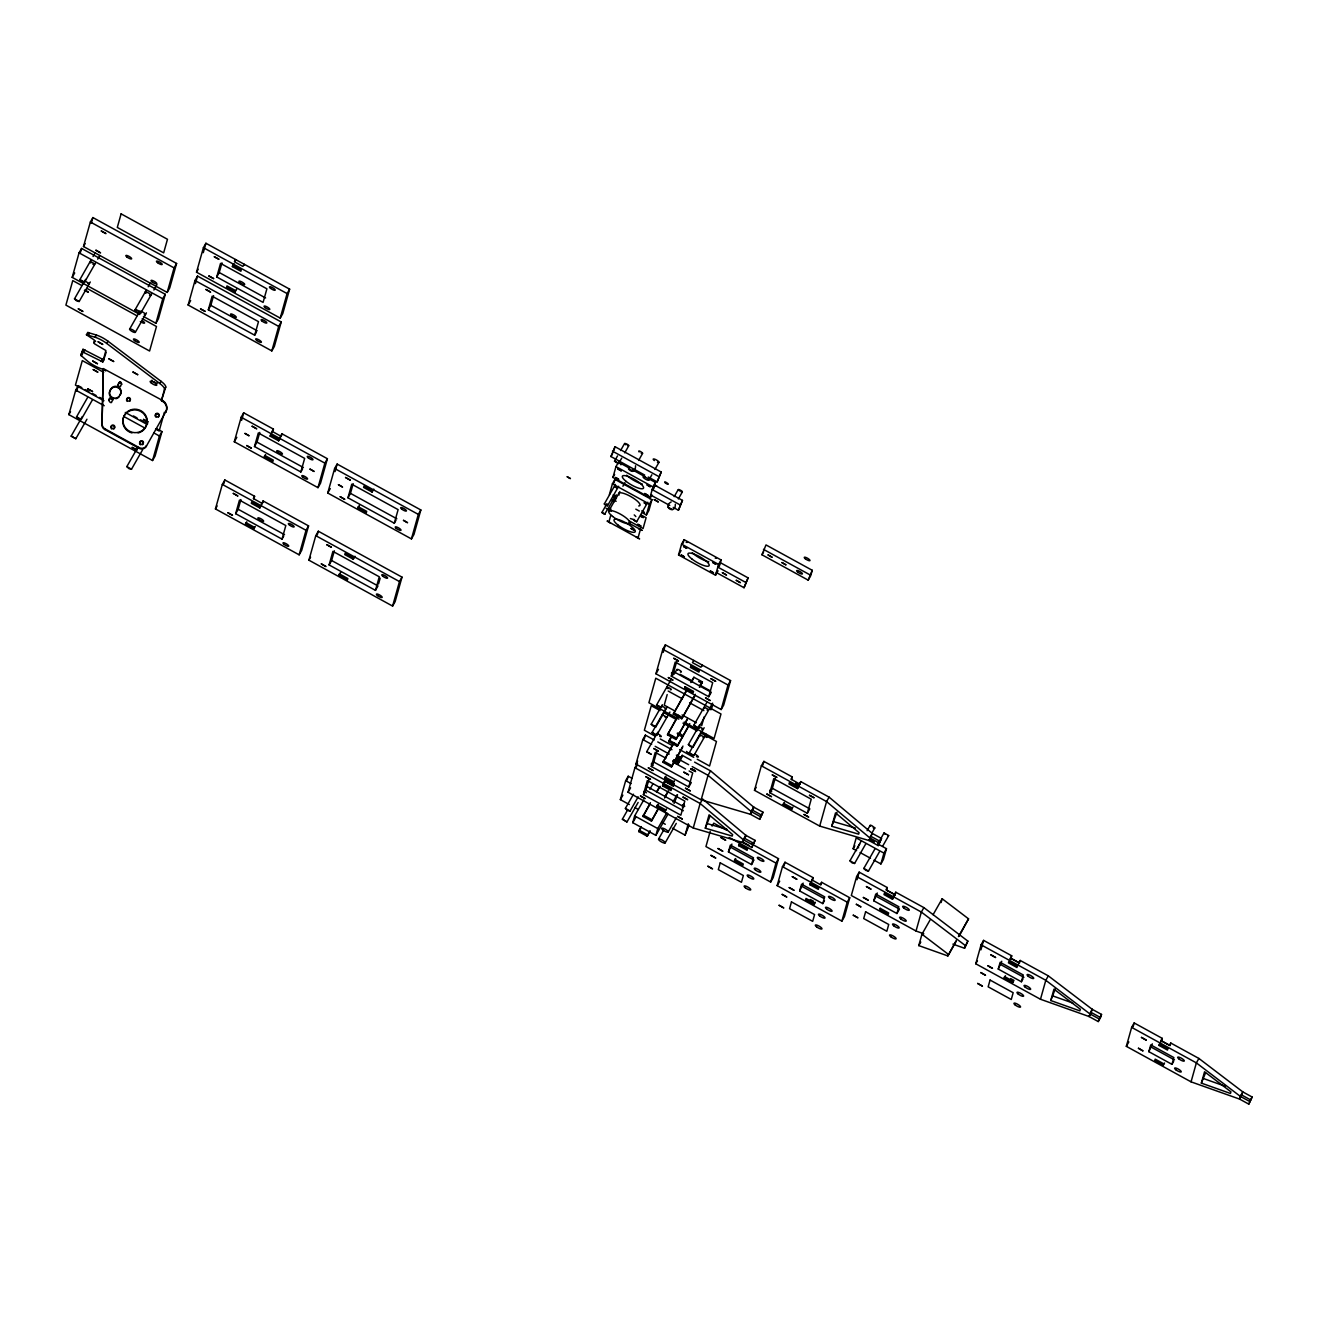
<?xml version="1.0" encoding="UTF-8"?>
<svg xmlns="http://www.w3.org/2000/svg" width="1318" height="1318" viewBox="0 0 1318 1318"><rect width="100%" height="100%" fill="white"/><g stroke="black" fill="none" stroke-linecap="round" stroke-linejoin="round"><path stroke-width="1.5" d="M108.933 400.178C109.542 393.654 115.786 403.242 111.305 398.613C106.115 399.502 110.91 403.473 111.387 402.567M121.668 384.263C118.768 376.8 115.012 394.164 121.668 384.23C120.053 376.882 115.374 388.942 120.613 386.421M165.887 411.628L146.232 446.44A5.288 5.091 15.7 0 1 139.082 448.334L104.732 429.503A5.288 5.091 15.7 0 1 101.997 424.874L103.348 368.595L162.542 400.474A8.452 8.155 15.7 0 1 165.887 411.628L165.706 412.303A8.452 8.155 15.7 0 0 162.345 401.166L162.542 400.474M101.997 424.874L103.348 368.595M85.621 279.367L74.483 298.873L76.526 300.817L79.129 301.542L90.283 281.986M95.687 262.71L84.533 282.25L81.93 281.525L79.904 279.581L91.024 260.074M79.162 301.443L74.516 298.824M84.583 282.118L79.904 279.581M87.696 397.328L76.559 416.834L78.602 418.778L81.205 419.503L92.359 399.964M75.834 438.647L71.156 436.11L75.785 438.779L86.939 419.239M142.608 449.767L131.454 469.307L128.851 468.582L126.825 466.638L137.945 447.131M666.99 707.354L655.837 726.893L653.234 726.169L651.207 724.225L662.328 704.718M669.906 712.033L656.759 735.082L655.425 735.016L652.097 732.462L664.223 711.176M656.595 704.982L661.274 707.568L656.611 704.932L670.763 680.104M655.886 726.745L651.207 724.225M656.776 734.983L652.097 732.462M677.304 670.302C675.623 667.32 684.174 672.559 680.467 672.131M704.158 727.734L693.004 747.273L690.401 746.548L688.375 744.604L699.496 725.098M706.069 734.192L693.894 755.511L691.291 754.786L689.265 752.842L701.407 731.572M706.926 702.263L693.779 725.328L696.975 727.816L698.441 727.948L712.61 703.137M693.054 747.141L688.375 744.604M693.943 755.379L689.265 752.842M698.458 727.898L693.812 725.279M861.049 841.329L849.929 860.835L851.955 862.779L854.558 863.504L865.712 843.965M854.608 863.422L849.995 860.753M874.921 848.94L863.801 868.447L865.827 870.391L868.43 871.116L879.584 851.576M870.523 826.106L870.275 825.266L871.626 825.513L874.822 827.836L871.775 833.322M868.48 871.033L863.801 868.447M884.971 834.212L884.081 832.91L888.678 835.612L882.615 846.255M618.653 463.475L614.518 461.152L618.636 463.524L621.701 458.153M627.879 445.797C631.536 445.748 621.437 441.25 625.951 444.874M632.525 471.086C622.014 462.667 635.375 479.39 635.556 465.765M641.174 453.194C645.836 454.413 636.709 448.713 639.115 451.975M671.159 501.96C661.751 507.117 675.772 514.976 675.327 504.234M672.279 509.555L668.144 507.232M679.577 490.955C674.915 486.985 685.986 492.619 680.928 491.68M686.167 542.341L687.568 542.357M715.246 558.173L716.382 558.189M106.165 352.285L103.677 359.814L83.05 349.254L80.744 355.267L87.581 361.148A12.686 3.279 29.7 0 0 100.069 368.299L102.013 369.007A8.452 2.191 29.7 0 1 105.868 370.77L103.166 369.287M82.359 353.504L82.985 349.319M81.749 351.494L102.804 361.939L105.868 350.522L94.435 343.751L94.204 339.945L86.428 334.772L95.16 337.26A12.159 3.147 29.7 0 1 106.709 343.421L159.758 383.472A12.686 3.279 29.7 0 1 164.486 389.304L161.422 400.656L162.345 401.166M89.377 334.113L87.746 332.466L96.428 335.052A12.159 3.147 29.7 0 1 107.977 341.197L161.01 381.264A12.686 3.279 29.7 0 1 165.738 387.097L161.422 400.656M93.743 342.911L95.011 340.654L95.604 341.444M618.653 486.276L607.516 505.782L605.67 505.272L604.319 503.937L615.44 484.431M606.972 503.608L601.898 512.504L604.567 514.349L616.247 494.81M607.532 505.75L604.319 503.937M622.409 819.203L627.006 821.954L622.36 819.236L627.384 810.405L630.053 811.064L638.159 796.879M139.856 314.491L72.193 277.373L79.064 252.858L81.584 248.427L165.294 294.326L158.407 318.841L155.886 323.289L143.415 316.452M80.53 252.199L81.584 248.427M83.495 246.515L90.365 222.001L92.903 217.569L176.596 263.468L169.725 287.983L167.188 292.415L83.495 246.515L85.176 243.55M91.304 223.22L92.903 217.569M156.611 428.647L161.949 431.579L155.079 456.094L152.542 460.526L68.849 414.626L75.736 390.112L78.256 385.68L81.815 387.64M76.675 391.331L78.256 385.68M113.809 398.711A5.437 5.239 15.7 0 1 109.971 390.935L110.926 388.925A5.437 5.239 15.7 0 1 118.29 386.981A5.437 5.239 15.7 0 1 120.449 394.148L120.251 394.84A5.437 5.239 15.7 0 0 118.093 387.657L118.29 386.981M109.971 390.935L110.926 388.925M104.732 429.503L104.929 428.828A5.288 5.091 15.7 0 1 102.178 424.198M155.886 323.289L162.757 298.774L165.294 294.326M167.188 292.415L174.075 267.9L176.596 263.468M139.082 448.334L139.263 447.659A5.288 5.091 15.7 0 0 146.43 445.764L146.232 446.44M196.514 272.2L203.4 247.685L205.921 243.253L289.631 289.153L282.744 313.668L280.223 318.099L196.514 272.2L198.211 269.251M188.128 305.018L194.998 280.503L197.519 276.072L281.228 321.971L274.342 346.486L271.821 350.918L188.128 305.018L190.649 300.586M203.285 252.677L205.921 243.253M195.41 283.617L197.519 276.072M164.421 412.155L159.132 431.019L155.573 429.058M152.542 460.526L159.429 436.011L161.949 431.579M216.729 276.961L220.534 263.386L266.895 288.807L263.089 302.399L216.729 276.961L219.249 272.529L221.968 262.842M208.326 309.796L212.132 296.204L258.493 321.641L254.687 335.217L208.326 309.796L210.847 305.348L213.565 295.66M232.396 266.598L232.792 265.198L241.26 269.844L240.881 271.261L232.396 266.598L234.077 263.649M235.329 260.766L235.658 259.564L234.39 261.771L242.874 266.417L244.143 264.21L243.797 265.412M235.065 291.937L235.461 290.537L226.993 285.891L226.597 287.291L235.065 291.937L236.762 288.988M262.727 502.142L261.458 504.366L263.073 500.939L308.56 525.882L301.674 550.397L299.153 554.829L215.444 508.929L222.33 484.414L224.851 479.983L254.588 496.293L253.863 498.896M281.574 434.989L280.306 437.197L281.904 433.77L327.391 458.713L320.521 483.228L317.984 487.66L234.291 441.761L241.178 417.246L243.698 412.814L273.436 429.124L270.174 436.176L278.642 440.822L280.339 437.873M223.796 483.755L224.851 479.983M241.589 420.36L243.698 412.814M280.223 318.099L287.093 293.584L289.631 289.153M271.821 350.918L278.691 326.403L281.228 321.971M235.658 513.691L239.464 500.115L285.825 525.536L282.019 539.128L235.658 513.691L238.179 509.259L240.897 499.571M254.489 446.538L258.312 432.963L304.656 458.384L300.85 471.959L254.489 446.538L257.026 442.107L259.745 432.403M245.527 524.02L245.922 522.62L254.39 527.266L253.995 528.666L245.527 524.02L246.796 521.813M264.374 456.868L264.753 455.451L273.238 460.097L272.842 461.514L264.374 456.868L265.626 454.644M270.174 436.176L270.569 434.775L279.037 439.421L278.642 440.822M259.811 507.974L260.19 506.573L251.722 501.927L251.326 503.328L259.811 507.974L261.491 505.025M263.073 500.939L262.331 503.542L253.32 498.501L254.588 496.293M281.904 433.77L281.179 436.39L272.167 431.348L273.436 429.124M299.153 554.829L306.023 530.314L308.56 525.882M317.984 487.66L324.871 463.145L327.391 458.713M308.906 560.183L315.776 535.668L318.313 531.22L402.006 577.136L395.12 601.651L392.599 606.082L308.906 560.183L310.587 557.217M327.737 493.014L334.624 468.5L337.144 464.068L420.837 509.967L413.967 534.482L411.43 538.914L327.737 493.014L330.274 488.583M317.243 534.993L318.313 531.22M335.036 471.613L337.144 464.068M329.105 564.944L332.91 551.369L379.271 576.79L375.465 590.365L329.105 564.944L331.625 560.512L334.36 550.809M347.952 497.792L351.758 484.2L398.118 509.638L394.296 523.213L347.952 497.792L350.473 493.36L353.191 483.657M338.973 575.274L339.369 573.874L347.837 578.52L347.441 579.92L338.973 575.274L340.654 572.325M357.821 508.105L358.216 506.705L366.684 511.351L366.289 512.768L357.821 508.105L359.501 505.156M353.257 559.227L353.652 557.827L345.168 553.181L344.772 554.581L353.257 559.227L354.937 556.278M372.088 492.075L372.483 490.658L364.015 486.012L363.62 487.429L372.088 492.075L373.785 489.11M378.53 583.989L380.161 578.174M392.599 606.082L399.469 581.567L402.006 577.136M411.43 538.914L418.317 514.399L420.837 509.967M644.716 475.073L610.926 456.539L614.979 446.687L661.208 472.042L657.155 481.894L648.275 477.017M613.957 450.311L614.979 446.687M651.603 494.777L649.922 497.726L612.936 477.445L615.967 466.605L618.504 462.173L629.065 467.972M609.377 494.662L612.425 483.821L614.946 479.39L651.932 499.67L648.901 510.511L646.364 514.943L642.854 513.015M613.941 482.998L614.946 479.39M610.794 515.19L608.883 522.01L638.011 537.991L640.4 529.457L628.422 522.884M649.922 497.726L652.954 486.886L655.491 482.454L648.44 478.599M646.364 514.943L649.412 504.102L651.932 499.67M653.712 488.78L655.491 482.454M657.155 481.894L661.208 472.042M673.218 507.381L678.424 510.231L682.46 500.379L654.733 485.172L652.196 489.604L679.94 504.81M682.46 500.379L678.424 510.231M718.063 570.793L715.542 575.225L678.556 554.944L681.587 544.12L684.124 539.672L721.111 559.969L719.331 566.279M683.103 543.296L684.124 539.672M629.345 804.557L620.35 799.631L625.671 780.668L628.208 776.236L631.8 778.213M655.952 673.795L662.822 649.28L665.359 644.832L730.567 680.599L723.681 705.114L721.16 709.545L655.952 673.795L658.473 669.363M627.137 780.025L628.208 776.236M663.234 652.377L665.359 644.832M693.252 828.001L700.138 803.486L702.659 799.054L745.84 835.315L755.082 840.39L751.787 847.523L742.545 842.449L693.252 828.001L628.06 792.25L634.93 767.735L637.451 763.303L636.396 767.06M694.602 762.134L710.567 770.882L753.731 807.143L762.99 812.217L759.695 819.351L750.453 814.293L701.16 799.828L635.951 764.078L642.838 739.563L645.359 735.131L654.222 739.991M644.304 738.904L645.359 735.131M671.29 676.183L675.228 662.097L712.692 682.642L708.755 696.728L671.29 676.183L673.811 671.752L676.777 661.175M667.188 694.553L664.223 705.13L674.931 710.995M668.012 814.079L655.87 835.365L632.755 822.679L634.65 815.908L643.761 799.944M643.382 794.639L647.336 780.553L684.8 801.097L680.846 815.183L643.382 794.639L645.919 790.207L648.884 779.646M656.776 751.474L653.81 762.035L691.275 782.579L688.754 787.011L651.29 766.466L655.244 752.38L665.936 758.245M650.219 830.9L647.187 836.222L638.719 831.576L641.125 826.617M658.506 808.692L651.421 821.098L642.953 816.452L650.433 802.629M687.09 719.957L675.953 739.464L667.485 734.818L677.996 715.674M694.915 695.723L681.768 718.771L673.284 714.125L686.826 689.66M682.559 747.471L671.439 766.977L662.97 762.331L673.482 743.187M689.38 725.015L677.238 746.285L668.77 741.639L671.191 736.696M715.542 575.225L718.574 564.401L721.111 559.969M647.187 836.222L649.609 831.263M651.421 821.098L657.896 809.054M656.759 806.583L657.155 805.183L665.623 809.829L665.228 811.229L656.759 806.583L658.028 804.375L657.682 805.578M662.559 785.907L662.954 784.49L671.422 789.136L671.027 790.553L662.559 785.907L665.491 780.058L664.223 782.282L664.552 781.063L673.037 785.709L674.289 783.502L673.564 786.121L665.096 781.459M664.651 778.427L665.046 777.01L673.531 781.656L673.136 783.073L664.651 778.427L665.919 776.203M675.953 739.464L687.485 718.541M681.768 718.771L695.311 694.306M699.973 686.859L702.395 681.9L693.911 677.254L691.489 682.197M671.439 766.977L682.955 746.07M677.238 746.285L689.775 723.598M701.851 666.249L702.197 665.046L700.929 667.254L692.461 662.608L693.729 660.4M655.87 835.365L657.781 828.594L666.875 812.629M671.653 785.643L672.048 784.226L665.277 780.52M673.86 759.596L678.935 762.381L681.867 756.548M691.06 760.189L682.197 755.329L680.599 758.756L677.205 756.894M682.197 755.329L681.472 757.949L676.381 755.165M677.534 794.82L674.075 803.436M701.687 725.674L704.158 716.86M716.3 572.523L744.044 587.729L748.08 577.877L720.353 562.671L717.816 567.102L745.56 582.325M688.754 787.011L692.708 772.925L689.133 770.964M711.802 707.947L712.791 704.422M748.08 577.877L744.044 587.729M761.952 554.779L766.005 544.927L812.234 570.282L810.718 575.702L808.181 580.134L761.952 554.779L763.633 551.814M672.493 828.231L685.08 835.134L688.276 823.75M721.16 709.545L728.03 685.03L730.567 680.599M689.215 825.002L685.08 835.134M701.16 799.828L708.03 775.313L710.567 770.882M705.311 828.198L709.068 814.804L732.627 834.607L732.215 836.073L705.311 828.198L709.99 816.122M710.188 831.394L705.937 846.568L770.668 882.055L773.188 877.623L778.51 858.677L751.54 843.882M728.442 851.873L730.353 845.102L753.468 857.787L751.557 864.559L728.442 851.873L731.918 844.064M808.181 580.134L812.234 570.282M738.64 845.662L739.036 844.245L747.504 848.891L747.108 850.308L738.64 845.662L740.321 842.696M795.742 783.156L799.136 785.017L800.734 781.59L829.104 797.143L872.269 833.404L881.511 838.462L878.233 845.612L868.99 840.538L819.697 826.089L754.489 790.322L761.359 765.807L763.896 761.376L792.266 776.945L791.525 779.548M735.329 859.781L735.658 858.562M762.842 765.148L763.896 761.376M745.082 838.017L745.84 835.315L742.545 842.449L743.632 840.291M753.352 808.494L753.731 807.143L750.453 814.293L751.54 812.119M751.787 847.523L755.082 840.39M759.695 819.351L762.99 812.217M769.827 792.728L773.765 778.641L811.229 799.186L807.291 813.272L769.827 792.728L772.348 788.296L775.313 777.719M783.189 804.672L783.584 803.272L792.052 807.918L791.673 809.318L783.189 804.672L784.457 802.464M770.668 882.055L775.972 863.109L778.51 858.677M797.868 787.225L789.383 782.579L788.988 783.979L797.472 788.625L800.388 782.793M800.734 781.59L799.993 784.194L790.998 779.152L792.266 776.945M820.356 884.526L821.608 882.302L849.731 897.739L844.426 916.685L841.889 921.134L777.159 885.63L782.48 866.667L785.017 862.236L813.14 877.656L809.878 884.724L818.346 889.37L818.742 887.953L810.273 883.307L809.878 884.724M783.946 866.025L785.017 862.236M799.68 890.952L801.575 884.18L824.689 896.85L822.794 903.621L799.68 890.952L803.156 883.126M819.697 826.089L826.567 801.575L829.104 797.143M813.14 877.656L811.526 881.099L812.794 878.875M831.757 826.271L835.513 812.893L859.072 832.696L858.661 834.162L831.757 826.271L836.963 812.283M814.112 904.477L814.508 903.077L806.023 898.431L805.627 899.832L814.112 904.477L815.364 902.27M821.608 882.302L820.883 884.938L811.872 879.88M856.618 850.637L853.158 848.743L856.189 837.902L883.933 853.125L880.902 863.949L873.966 860.16M841.889 921.134L847.21 902.171L849.731 897.739M892.484 899.255L892.879 897.855L884.411 893.209L884.016 894.609L892.484 899.255L895.021 894.823L886.553 890.177L887.278 887.558L859.155 872.137L856.634 876.569L851.313 895.515L916.026 931.019L923.803 933.77M857.03 879.716L859.155 872.137M878.233 845.612L881.511 838.462M877.788 843.932L886.47 848.693L883.422 859.517L880.902 863.949M873.818 900.837L875.729 894.065L898.843 906.751L896.932 913.522L873.818 900.837L877.294 893.011M894.148 895.63L895.762 892.204L923.885 907.624L967.84 941.101L964.545 948.252L952.898 944.116M895.021 894.823L895.762 892.204M916.026 931.019L921.348 912.056L923.885 907.624M955.962 941.744L947.873 955.929L918.761 945.599L921.957 934.215L930.047 920.03M941.118 902.55L942.172 898.761L968.549 918.844L958.993 936.423M947.873 955.929L956.407 940.129M964.545 948.252L967.84 941.101M975.748 963.771L981.07 944.808L983.59 940.377L1011.713 955.797L1010.988 958.417L1019.457 963.063L1020.198 960.443L1048.321 975.864L1092.276 1009.357L1101.518 1014.415L1100.761 1017.134L1098.24 1021.565L1088.981 1016.491L1040.479 999.258L975.748 963.771L977.429 960.806M980.938 949.85L983.59 940.377M998.253 969.076L1000.164 962.305L1023.279 974.99L1021.384 981.762L998.253 969.076L1001.746 961.267M1004.217 977.972L1004.613 976.572L1013.081 981.218L1012.685 982.618L1004.217 977.972L1005.486 975.748M1011.713 955.797L1010.115 959.24L1011.384 957.016M1017.331 966.094L1016.936 967.511L1008.451 962.848L1008.847 961.448L1017.331 966.094L1018.583 963.886M1040.479 999.258L1045.8 980.295L1048.321 975.864M1050.775 1000.543L1053.972 989.159L1080.348 1009.259L1079.887 1010.873L1050.775 1000.543L1055.438 988.533M1090.678 1013.542L1088.981 1016.491L1092.276 1009.357L1091.897 1010.708M1098.24 1021.565L1101.518 1014.415M1162.295 1038.386L1161.043 1040.594L1169.511 1045.24L1170.779 1043.032L1198.902 1058.453L1242.858 1091.93L1252.1 1097.004L1248.805 1104.138L1239.563 1099.08L1191.06 1081.847L1126.33 1046.344L1131.651 1027.381L1134.172 1022.949L1162.295 1038.386L1159.033 1045.438L1167.501 1050.084L1167.896 1048.683L1159.428 1044.037L1159.033 1045.438M1133.101 1026.738L1134.172 1022.949M1148.835 1051.665L1150.746 1044.894L1173.86 1057.563L1171.949 1064.334L1148.835 1051.665L1152.311 1043.84M1161.043 1040.594L1160.697 1041.813L1161.965 1039.605M1163.267 1065.191L1163.662 1063.791L1155.194 1059.145L1154.799 1060.545L1163.267 1065.191L1164.535 1062.983M1170.779 1043.032L1170.038 1045.652L1161.57 1041.006M1191.06 1081.847L1196.365 1062.885L1198.902 1058.453M1201.357 1083.116L1204.553 1071.748L1230.93 1091.831L1230.468 1093.462L1201.357 1083.116L1205.492 1073M1248.805 1104.138L1252.1 1097.004M81.222 419.453L76.592 416.785M131.487 469.274L126.89 466.572M646.677 751.738L651.339 754.374L646.71 751.705L657.797 732.231M636.643 521.747L633.431 519.918L636.627 521.78L647.781 502.24M633.48 794.21L625.358 808.445L627.368 810.323M630.053 811.064L625.424 808.346M627.038 821.855L638.126 802.448M102.804 361.939L104.089 359.682M620.498 464.595L621.338 464.595M751.276 811.476L753.731 807.143M634.93 767.735L700.138 803.486L743.303 839.747L745.84 835.315M869.814 837.737L872.269 833.404L868.99 840.538L870.078 838.363M981.07 944.808L1045.8 980.295L1089.739 1013.789L1092.276 1009.357M1088.981 1016.491L1090.167 1014.135M1240.386 1096.263L1242.858 1091.93L1239.563 1099.08L1240.65 1096.905M112.574 400.194L111.519 402.385M72.193 277.373L74.714 272.941M93.051 256.532L95.077 252.99M97.713 259.168L99.74 255.61M86.428 334.772L87.696 332.548M87.334 334.739L88.586 332.531M80.727 355.102L81.98 352.878M81.304 355.909L82.556 353.685M83.709 352.038L84.978 349.83M95.16 337.26L96.428 335.052M106.709 343.421L107.977 341.197M68.849 414.626L70.529 411.677M100.959 361.494L102.079 359.204M135.062 309.796L146.183 290.289M148.209 286.747L150.219 283.205M129.642 329.088L139.757 311.345M140.746 313.058A3.279 0.84 29.7 0 0 136.858 309.977A3.279 0.84 29.7 0 0 136.1 311.246A3.279 0.84 29.7 0 0 140.746 313.058L151.867 293.552M153.893 290.009L156.924 284.688M71.156 436.11L82.276 416.603M135.326 332.334A3.279 0.84 29.7 0 0 131.454 329.269A3.279 0.84 29.7 0 0 130.68 330.521A3.279 0.84 29.7 0 0 135.326 332.334L146.446 312.827M120.449 394.148L119.691 395.482A5.437 5.239 15.7 0 1 112.327 397.443A5.437 5.239 15.7 0 1 110.168 390.26M159.758 383.472L161.01 381.264M164.486 389.304L165.738 387.097M254.687 335.217L256.367 332.251M234.291 441.761L236.828 437.329M215.444 508.929L217.141 505.964M253.995 528.666L255.264 526.459M300.85 471.959L302.547 469.01M282.019 539.128L283.7 536.162M394.296 523.213L395.993 520.248M375.465 590.365L377.986 585.933L331.625 560.512M610.926 456.539L612.606 453.59M614.501 461.201L617.532 455.88M620.564 450.558L624.617 443.474M624.732 452.848L628.768 445.748M612.936 477.445L614.616 474.48M608.735 511.071L619.872 491.565M622.903 486.243L624.913 482.701M638.604 460.443L642.657 453.293M648.835 480.098A3.279 0.84 29.7 0 0 644.947 477.017A3.279 0.84 29.7 0 0 644.189 478.286A3.279 0.84 29.7 0 0 648.835 480.098L651.866 474.777M654.898 469.455L658.951 462.371M649.79 498.698L651.817 495.156M674.19 496.639L678.243 489.555M678.358 498.929L682.394 491.828M678.556 554.944L681.076 550.512M674.816 673.02L676.842 669.478M635.951 764.078L637.632 761.129M620.35 799.631L622.887 795.199M628.06 792.25L630.581 787.818M690.879 682.576L693.911 677.254M673.284 714.125L686.447 691.077M667.485 734.818L678.605 715.312M651.29 766.466L653.81 762.035M699.347 687.222L702.395 681.9M668.77 741.639L671.801 736.317M662.97 762.331L674.091 742.825M649.823 789.317L652.855 783.996M632.755 822.679L635.787 817.358M708.755 696.728L711.275 692.296L673.811 671.752M656.496 792.003L659.527 786.681M642.953 816.452L650.038 804.046M657.105 791.624L660.153 786.319M638.719 831.576L640.729 828.017M678.935 762.381L680.615 759.432M664.964 796.649L667.995 791.327M664.569 798.049L668.621 790.965M673.136 783.073L674.404 780.849M665.228 811.229L666.496 809.021M672.938 801.987L676.991 794.902M658.539 839.121L663.597 830.241M668.193 832.004A3.806 0.988 29.7 0 0 663.679 828.445A3.806 0.988 29.7 0 0 662.806 829.895A3.806 0.988 29.7 0 0 668.193 832.004L676.282 817.819M682.362 807.176L684.371 803.634M665.145 842.894A3.806 0.988 29.7 0 0 660.631 839.335A3.806 0.988 29.7 0 0 659.741 840.785A3.806 0.988 29.7 0 0 665.145 842.894L676.266 823.388M712.099 826.122L713.779 823.173L726.366 830.076M754.489 790.322L756.17 787.373M751.557 864.559L753.253 861.61M797.472 788.625L799.153 785.676M791.673 809.318L792.925 807.11M807.291 813.272L809.812 808.84L772.348 788.296M777.159 885.63L779.696 881.198M853.158 848.743L854.838 845.794M822.794 903.621L824.475 900.672M867.112 830.686L870.16 825.381M859.748 844.064L857.738 847.606L858.661 847.803M877.953 843.619L884.016 832.976M883.933 853.125L886.47 848.693M887.278 887.558L886.025 889.765L894.494 894.411M892.879 897.855L895.416 893.423M896.932 913.522L899.469 909.074L876.355 896.405M933.078 914.708L942.172 898.761M918.761 945.599L920.788 942.057M958.433 936.571L968.549 918.844M1020.198 960.443L1018.929 962.667L1010.461 958.021M1012.685 982.618L1013.954 980.394L1010.56 978.549M1021.384 981.762L1023.065 978.796M1126.33 1046.344L1128.851 1041.912M1171.949 1064.334L1173.646 1061.385M874.79 828.05L873.175 827.803M888.661 835.645L887.657 835.628M601.914 512.471L605.127 514.152M662.279 714.653L666.875 717.305L665.063 717.091M85.027 280.998L89.278 283.667L87.795 283.634M671.472 672.987L674.19 674.206M646.43 786.566L647.253 786.401L646.463 785.38M643.744 791.475L646.512 792.81M664.947 709.133C668.374 709.348 660.367 704.52 661.603 707.123M703.005 737.767C706.745 737.833 697.156 732.824 700.072 736.136M834.278 821.839L855.415 828.05M707.848 823.766L727.058 829.401M770.371 789.614L771.607 790.092M651.833 763.353L653.069 763.847M670.219 689.808C674.75 690.121 663.514 684.701 667.962 688.655M654.403 484.464L656.891 486.227L655.705 486.128M641.899 510.725L644.387 512.521L642.509 512.043M709.776 709.166L711.061 709.743M701.819 729.431C706.53 729.941 695.311 724.241 699.578 728.211M1053.313 996.111L1072.72 1002.998M1203.894 1078.684L1225.229 1086.263M85.06 289.663L88.388 292.217L84.418 290.603M707.074 710.089C711.901 711.193 702.099 705.081 704.471 708.524M641.191 515.865L643.448 517.628L641.158 516.837M612.178 499.934L614.336 501.614L612.244 501.005M610.778 510.017L608.718 508.353L610.909 509.061M92.886 264.21C98.636 265.939 87.746 259.069 90.827 262.99M705.723 736.861L706.876 737.454M659.659 736.367C664.98 738.113 655.606 731.523 657.171 734.736M613.199 494.909L615.259 496.54L613.496 496.128M696.497 756.598C702 758.937 693.911 752.15 694.174 754.95M616.132 487.726C620.481 489.373 612.969 484.184 614.946 486.968M645.26 503.69L646.776 503.987L643.925 502.817M666.282 483.69C672.575 486.243 661.998 479.109 665.343 483.096M771.705 791.723L769.877 790.454M653.168 765.478L651.207 764.061M612.442 451.135L658.671 476.49M632.591 469.9L644.914 476.671M615.967 466.605L652.954 486.886M763.468 549.359L809.713 574.714M203.4 247.685L287.093 293.584M650.68 495.024L669.758 505.469M612.425 483.821L649.412 504.102M219.249 272.529L265.61 297.967M612.903 496.589L616.429 498.517M635.803 509.143L639.329 511.071M612.639 499.357L616.165 501.285M640.812 514.811L646.1 517.71L643.069 528.551L628.966 520.824M681.587 544.12L718.574 564.401M90.365 222.001L174.075 267.9M194.998 280.503L278.691 326.403M606.082 508.254L611.354 511.153M210.847 305.348L257.208 330.785M79.064 252.858L162.757 298.774M81.683 285.479L72.77 280.602L65.9 305.117L149.593 351.016L156.48 326.502L142.229 318.676M87.021 288.411L136.891 315.76M241.178 417.246L324.871 463.145M334.624 468.5L418.317 514.399M662.822 649.28L728.03 685.03M698.606 681.439L702 683.301M257.026 442.107L303.387 467.528M350.473 493.36L396.833 518.781M680.072 674.289L692.56 681.142M699.71 685.047L710.402 690.912M103.694 372.319L82.309 360.605L75.439 385.12L103.924 400.738M668.177 691.044L682.46 698.87M689.594 702.774L703.861 710.6M682.065 714.916L696.349 722.742M85.373 389.584L88.949 391.545M92.507 393.489L96.066 395.449M99.624 397.393L103.183 399.354M133.464 415.961L137.023 417.905M140.581 419.865L147.715 423.77M673.679 712.709L682.164 717.354M125.292 412.452L146.677 424.182M678.852 719.167L648.901 702.741L655.771 678.21L720.979 713.977L714.092 738.492L684.141 722.066M761.359 765.807L826.567 801.575L869.748 837.836L878.991 842.91M75.736 390.112L104.221 405.73M123.81 416.488L145.178 428.202M154.091 433.078L159.429 436.011M660.071 710.567L651.257 705.74L644.37 730.254L654.947 736.054M663.597 712.511L675.92 719.266M682.971 723.137L697.074 730.864M700.599 732.808L716.465 741.49L709.578 766.022L697.238 759.25M870.819 836.287L880.062 841.362M222.33 484.414L306.023 530.314M315.776 535.668L399.469 581.567M870.852 840.126L874.328 842.037M667.88 733.401L676.348 738.047M104.929 428.828L139.263 447.659M669.165 740.238L677.633 744.884M660.236 738.953L672.575 745.724M679.627 749.58L693.713 757.323M238.179 509.259L284.54 534.68M860.094 852.548L870.49 858.249M657.764 741.935L671.949 749.711M677.551 755.692L680.928 757.553M642.838 739.563L651.636 744.39M655.161 746.334L669.264 754.061M676.315 757.916L688.655 764.687M692.181 766.615L708.03 775.313L751.211 811.575L760.453 816.649M675.936 759.119L679.33 760.98M673.086 762.166L685.574 769.02M663.366 760.931L671.834 765.577M752.281 810.043L761.524 815.117M856.634 876.569L921.348 912.056L965.303 945.533M1131.651 1027.381L1196.365 1062.885L1240.32 1096.362L1249.579 1101.436M1090.826 1012.24L1100.069 1017.315M1241.391 1094.83L1250.65 1099.904M1000.79 964.644L1023.905 977.33M1151.372 1047.233L1174.486 1059.903M1089.739 1013.789L1098.998 1018.847M744.373 838.199L753.632 843.273M646.182 786.105L683.943 806.814M743.303 839.747L752.562 844.822M742.331 841.741L749.118 845.464M645.919 790.207L683.383 810.751M625.671 780.668L631.075 783.633M729.233 837.474L775.972 863.109M782.48 866.667L847.21 902.171M730.979 847.441L754.094 860.127M802.201 886.52L823.552 898.217M810.29 899.486L813.684 901.331M634.749 807.522L638.34 809.499M661.702 822.317L665.31 824.277M643.349 815.051L651.817 819.697M634.65 815.908L657.781 828.594M639.098 830.159L647.583 834.805M672.938 675.063L671.488 674.042M921.957 934.215L948.317 954.314M686.497 751.408L689.33 754.011M690.962 769.168L695.624 771.557L690.929 769.037M682.576 804.705A3.806 0.988 29.7 0 1 684.767 806.286M654.354 460.592A3.279 0.84 29.7 0 1 654.09 458.994A3.279 0.84 29.7 0 1 658.423 461.382A3.279 0.84 29.7 0 1 657.451 462.288M708.804 561.732A12.159 3.147 29.7 0 1 692.296 552.67M642.377 484.068A12.159 3.147 29.7 0 1 626.676 475.172M619.13 495.008A12.159 3.147 29.7 0 1 630.647 496.474A12.159 3.147 29.7 0 1 638.703 505.98M634.568 519.572A12.159 3.147 29.7 0 1 630.416 518.518M634.222 514.91A12.159 3.147 29.7 0 1 635.836 516.607M110.728 389.617A5.437 5.239 15.7 0 1 118.093 387.657M119.295 396.487A5.437 5.239 15.7 0 1 115.77 398.728M110.91 427.74A1.845 1.779 15.7 0 1 112.211 425.763A1.845 1.779 15.7 0 1 114.419 426.785A1.845 1.779 15.7 0 1 113.71 429.025M111.799 429.009A1.845 1.779 15.7 0 1 111.371 428.663M156.018 417.163A1.845 1.779 15.7 0 1 155.656 414.56A1.845 1.779 15.7 0 1 158.374 414.478A1.845 1.779 15.7 0 1 158.275 417.114M127.253 401.364A1.845 1.779 15.7 0 1 127.022 398.794A1.845 1.779 15.7 0 1 129.675 398.728A1.845 1.779 15.7 0 1 129.708 401.298M131.965 432.947A12.159 11.714 15.7 0 1 124.88 414.808A12.159 11.714 15.7 0 1 144.766 414.972A12.159 11.714 15.7 0 1 138.093 432.996M140.697 444.841A1.845 1.779 15.7 0 1 139.906 442.14A1.845 1.779 15.7 0 1 142.789 442.057A1.845 1.779 15.7 0 1 142.262 444.809M157.517 383.126A3.806 0.988 29.7 0 1 156.447 382.912M154.832 382.22A3.806 0.988 29.7 0 1 153.629 381.545M152.229 380.49A3.806 0.988 29.7 0 1 151.932 380.21M141.751 320.472A3.279 0.84 29.7 0 1 144.502 323.124A3.279 0.84 29.7 0 1 140.318 321.543M145.952 293.304A3.279 0.84 29.7 0 1 146.15 291.986A3.279 0.84 29.7 0 1 150.334 294.326A3.279 0.84 29.7 0 1 149.544 295.314M140.318 311.196A3.279 0.84 29.7 0 1 144.65 313.371A3.279 0.84 29.7 0 1 144.305 314.64M140.4 312.465A3.279 0.84 29.7 0 1 139.79 311.707M78.306 308.906L82.985 311.493L78.339 308.824M95.901 250.321L100.58 252.891L96.016 250.173M87.845 388.925L92.524 391.495L87.845 388.925M101.305 231.029L105.984 233.616L101.321 230.996M93.249 369.633L97.927 372.22L93.265 369.584M132.212 447.412L136.891 449.982L132.212 447.412M143.514 419.437L148.193 422.024L143.514 419.404M200.517 308.824L205.196 311.41L200.55 309.005M205.938 289.532L210.616 292.118L205.97 289.449M208.919 276.006L213.598 278.592L208.919 276.006M214.34 256.713L219.019 259.3L214.356 256.895M227.849 512.735L232.528 515.305L227.866 512.686M233.27 493.443L237.948 496.029L233.319 493.344M246.697 445.566L251.376 448.153L246.697 445.566M252.1 426.291L256.779 428.861L252.15 426.192M640.449 796.039L645.128 798.626L640.532 795.924M645.869 776.763L650.548 779.35L645.886 776.714M648.357 767.883L653.036 770.47L648.357 767.883M653.761 748.591L658.44 751.178L653.827 748.492M668.358 677.584L673.037 680.17L668.374 677.551M673.762 658.308L678.441 660.895L673.762 658.308M677.633 816.435L682.312 819.022L677.633 816.435M683.844 772.183L688.507 774.753L683.844 772.183M683.037 797.143L687.716 799.729L683.053 797.11M685.525 788.263L690.204 790.849L685.525 788.263M705.525 697.98L710.204 700.566L705.641 697.832M710.929 678.688L715.608 681.274L710.929 678.688M766.895 794.128L771.574 796.715L766.977 794.013M772.299 774.852L776.977 777.439L772.332 775.033M804.062 814.524L808.741 817.094L804.079 814.475M809.466 795.232L814.145 797.818L809.499 795.413M244.983 433.49L249.118 435.813L245.049 433.391M310.01 469.142L314.145 471.482L310.043 469.093M338.429 484.744L342.565 487.067L338.462 484.694M403.456 520.396L407.591 522.735L403.522 520.313M615.572 477.561L618.785 479.373L615.638 477.478M617.961 469.027L621.19 470.839L617.961 469.027M644.7 493.525L647.912 495.337L644.7 493.525M647.089 485.008L650.318 486.803L647.154 484.925M654.255 499.67L658.39 502.01L654.321 499.588M681.192 555.059L684.404 556.871L681.34 554.96M683.581 546.525L686.81 548.337L683.597 546.492M710.32 571.04L713.532 572.836L710.369 570.958M712.709 562.506L715.938 564.318L712.807 562.407M722.396 572.737L726.548 575.076L722.429 572.687M736.268 580.348L740.403 582.688L736.301 580.299M717.997 848.528L722.692 851.164L717.997 848.528M721.061 837.638L725.74 840.274L721.078 837.573M768.064 554.993L772.2 557.333L768.13 554.911M781.92 562.605L786.072 564.928L781.953 562.555M789.235 887.591L793.914 890.227L789.235 887.591M792.283 876.701L796.978 879.353L792.316 876.651M863.372 897.476L868.068 900.128L863.372 897.476M866.437 886.602L871.116 889.238L866.453 886.536M987.808 965.732L992.503 968.368L987.841 965.666M990.872 954.842L995.551 957.478L990.872 954.842M1138.39 1048.304L1143.085 1050.957L1138.472 1048.205M1141.454 1037.414L1146.133 1040.067L1141.454 1037.414M92.754 361.066L97.45 363.702L92.754 361.066M98.158 341.84L102.853 344.476L98.175 341.79M108.949 358.858L113.645 361.494L108.949 358.858M133.003 372.038L137.698 374.674L133.003 372.038M567.234 476.803L570.447 478.615L567.234 476.77M607.269 521.121L610.498 522.933L607.301 521.071M631.025 528.485L634.255 530.281L631.075 528.419M637.846 524.35L641.059 526.162L637.879 524.3M636.396 537.101L639.625 538.897L636.429 537.036M638.785 528.567L642.014 530.38L638.785 528.567M707.881 866.255L712.577 868.891L707.898 866.206M710.946 855.366L715.641 858.002L710.946 855.366M779.119 905.318L783.815 907.954L779.136 905.268M782.167 894.428L786.862 897.064L782.217 894.345M853.257 915.219L857.952 917.839L853.273 915.17M856.321 904.329L861.016 906.965L856.37 904.247M977.692 983.459L982.388 986.095L977.692 983.459M980.757 972.569L985.452 975.205L980.757 972.569M321.312 563.939L325.991 566.559L321.361 563.873M326.732 544.647L331.395 547.267L326.732 544.647M340.159 496.771L344.822 499.39L340.258 496.672M345.563 477.495L350.242 480.114L345.563 477.495M121.108 213.862L117.302 227.437L163.663 252.858L167.468 239.283L121.108 213.862M685.047 686.727L684.652 688.128L693.136 692.774L693.515 691.373L685.047 686.727M690.846 666.035L690.451 667.452L698.935 672.098L699.331 670.681L690.846 666.035M720.238 862.845L718.326 869.616L741.457 882.286L743.352 875.514L720.238 862.845M734.801 859.369L734.406 860.769L742.874 865.415L743.27 864.015L734.801 859.369M791.459 901.907L789.564 908.679L812.679 921.348L814.59 914.577L791.459 901.907M865.613 911.792L863.702 918.564L886.833 931.249L888.727 924.478L865.613 911.792M880.177 908.316L879.781 909.733L888.25 914.379L888.645 912.962L880.177 908.316M990.049 980.048L988.154 986.82L1011.268 999.489L1013.163 992.718L990.049 980.048M691.39 768.789L695.245 770.832L691.39 768.789M1175.788 1069.738A3.806 0.988 29.7 0 0 1181.208 1071.896A3.806 0.988 29.7 0 0 1176.776 1068.338A3.806 0.988 29.7 0 0 1175.788 1069.738M1178.836 1058.848A3.806 0.988 29.7 0 0 1184.272 1061.006A3.806 0.988 29.7 0 0 1179.824 1057.448A3.806 0.988 29.7 0 0 1178.836 1058.848M1025.206 987.149A3.806 0.988 29.7 0 0 1030.627 989.307A3.806 0.988 29.7 0 0 1026.195 985.749A3.806 0.988 29.7 0 0 1025.206 987.149M1028.254 976.259A3.806 0.988 29.7 0 0 1033.691 978.417A3.806 0.988 29.7 0 0 1029.243 974.859A3.806 0.988 29.7 0 0 1028.254 976.259M1018.188 994.036A3.806 0.988 29.7 0 0 1023.592 996.144A3.806 0.988 29.7 0 0 1019.078 992.569A3.806 0.988 29.7 0 0 1018.188 994.036M1015.14 1004.926A3.806 0.988 29.7 0 0 1020.527 1007.034A3.806 0.988 29.7 0 0 1016.013 1003.459A3.806 0.988 29.7 0 0 1015.14 1004.926M890.704 936.67A3.806 0.988 29.7 0 0 896.092 938.778A3.806 0.988 29.7 0 0 891.578 935.22A3.806 0.988 29.7 0 0 890.704 936.67M893.752 925.796A3.806 0.988 29.7 0 0 899.14 927.888A3.806 0.988 29.7 0 0 894.642 924.33A3.806 0.988 29.7 0 0 893.752 925.796M900.771 918.91A3.806 0.988 29.7 0 0 906.191 921.068A3.806 0.988 29.7 0 0 901.759 917.509A3.806 0.988 29.7 0 0 900.771 918.91M903.818 908.02A3.806 0.988 29.7 0 0 909.255 910.178A3.806 0.988 29.7 0 0 904.807 906.619A3.806 0.988 29.7 0 0 903.818 908.02M826.617 909.008A3.806 0.988 29.7 0 0 832.053 911.183A3.806 0.988 29.7 0 0 827.605 907.624A3.806 0.988 29.7 0 0 826.617 909.008M829.681 898.135A3.806 0.988 29.7 0 0 835.101 900.293A3.806 0.988 29.7 0 0 830.669 896.734A3.806 0.988 29.7 0 0 829.681 898.135M819.615 915.895A3.806 0.988 29.7 0 0 825.002 918.003A3.806 0.988 29.7 0 0 820.488 914.445A3.806 0.988 29.7 0 0 819.615 915.895M816.55 926.785A3.806 0.988 29.7 0 0 821.954 928.893A3.806 0.988 29.7 0 0 817.44 925.318A3.806 0.988 29.7 0 0 816.55 926.785M755.395 869.946A3.806 0.988 29.7 0 0 760.816 872.104A3.806 0.988 29.7 0 0 756.384 868.546A3.806 0.988 29.7 0 0 755.395 869.946M758.443 859.056A3.806 0.988 29.7 0 0 763.88 861.214A3.806 0.988 29.7 0 0 759.432 857.672A3.806 0.988 29.7 0 0 758.443 859.056M745.329 887.722A3.806 0.988 29.7 0 0 750.716 889.831A3.806 0.988 29.7 0 0 746.202 886.256A3.806 0.988 29.7 0 0 745.329 887.722M748.377 876.832A3.806 0.988 29.7 0 0 753.764 878.941A3.806 0.988 29.7 0 0 749.267 875.366A3.806 0.988 29.7 0 0 748.377 876.832M678.375 734.653A3.279 0.84 29.7 0 0 683.021 736.465A3.279 0.84 29.7 0 0 679.132 733.401A3.279 0.84 29.7 0 0 678.375 734.653M673.844 762.166A3.279 0.84 29.7 0 0 678.49 763.995A3.279 0.84 29.7 0 0 674.602 760.914A3.279 0.84 29.7 0 0 673.844 762.166M396.306 528.403A3.279 0.84 29.7 0 0 400.985 530.248A3.279 0.84 29.7 0 0 397.163 527.2A3.279 0.84 29.7 0 0 396.306 528.403M401.726 509.11A3.279 0.84 29.7 0 0 406.405 510.972A3.279 0.84 29.7 0 0 402.583 507.908A3.279 0.84 29.7 0 0 401.726 509.11M302.86 477.149A3.279 0.84 29.7 0 0 307.539 479.011A3.279 0.84 29.7 0 0 303.717 475.946A3.279 0.84 29.7 0 0 302.86 477.149M308.313 457.89A3.279 0.84 29.7 0 0 312.959 459.702A3.279 0.84 29.7 0 0 309.071 456.638A3.279 0.84 29.7 0 0 308.313 457.89M284.029 544.301A3.279 0.84 29.7 0 0 288.691 546.163A3.279 0.84 29.7 0 0 284.869 543.098A3.279 0.84 29.7 0 0 284.029 544.301M289.466 525.058A3.279 0.84 29.7 0 0 294.112 526.87A3.279 0.84 29.7 0 0 290.24 523.806A3.279 0.84 29.7 0 0 289.466 525.058M377.475 595.555A3.279 0.84 29.7 0 0 382.154 597.416A3.279 0.84 29.7 0 0 378.315 594.352A3.279 0.84 29.7 0 0 377.475 595.555M382.879 576.279A3.279 0.84 29.7 0 0 387.558 578.124A3.279 0.84 29.7 0 0 383.736 575.06A3.279 0.84 29.7 0 0 382.879 576.279M258.938 519.44A3.279 0.84 29.7 0 0 263.584 521.253A3.279 0.84 29.7 0 0 259.695 518.172A3.279 0.84 29.7 0 0 258.938 519.44M797.703 572.045A3.279 0.84 29.7 0 0 802.382 573.907A3.279 0.84 29.7 0 0 798.56 570.842A3.279 0.84 29.7 0 0 797.703 572.045M805.331 558.783A3.279 0.84 29.7 0 0 809.977 560.595A3.279 0.84 29.7 0 0 806.089 557.53A3.279 0.84 29.7 0 0 805.331 558.783M691.884 558.98A12.159 3.147 29.7 0 0 709.117 565.702A12.159 3.147 29.7 0 0 694.701 554.318A12.159 3.147 29.7 0 0 691.884 558.98M626.264 481.482A12.159 3.147 29.7 0 0 643.497 488.204A12.159 3.147 29.7 0 0 629.081 476.819A12.159 3.147 29.7 0 0 626.264 481.482M612.606 516.425A12.159 3.147 29.7 0 0 629.823 523.147A12.159 3.147 29.7 0 0 615.424 511.763A12.159 3.147 29.7 0 0 612.606 516.425M617.961 525.042A12.159 3.147 29.7 0 0 635.194 531.764A12.159 3.147 29.7 0 0 620.794 520.379A12.159 3.147 29.7 0 0 617.961 525.042M151.372 383.06A3.806 0.988 29.7 0 0 156.776 385.169A3.806 0.988 29.7 0 0 152.278 381.594A3.806 0.988 29.7 0 0 151.372 383.06M111.602 428.021A1.845 1.779 15.7 0 0 114.699 427.345A1.845 1.779 15.7 0 0 112.475 425.071A1.845 1.779 15.7 0 0 111.602 428.021M155.936 416.257A1.845 1.779 15.7 0 0 159.033 415.582A1.845 1.779 15.7 0 0 156.826 413.308A1.845 1.779 15.7 0 0 155.936 416.257M127.269 400.54A1.845 1.779 15.7 0 0 130.367 399.848A1.845 1.779 15.7 0 0 128.159 397.591A1.845 1.779 15.7 0 0 127.269 400.54M126.363 428.91A12.159 11.714 15.7 0 0 146.743 424.412A12.159 11.714 15.7 0 0 132.195 409.47A12.159 11.714 15.7 0 0 126.363 428.91M140.268 443.738A1.845 1.779 15.7 0 0 143.365 443.062A1.845 1.779 15.7 0 0 141.141 440.789A1.845 1.779 15.7 0 0 140.268 443.738M134.518 340.522A3.279 0.84 29.7 0 0 139.164 342.334A3.279 0.84 29.7 0 0 135.276 339.27A3.279 0.84 29.7 0 0 134.518 340.522M277.785 452.272A3.279 0.84 29.7 0 0 282.414 454.084A3.279 0.84 29.7 0 0 278.543 451.02A3.279 0.84 29.7 0 0 277.785 452.272M126.973 257.026A3.279 0.84 29.7 0 0 131.619 258.839A3.279 0.84 29.7 0 0 127.747 255.758A3.279 0.84 29.7 0 0 126.973 257.026M152.064 281.887A3.279 0.84 29.7 0 0 156.743 283.749A3.279 0.84 29.7 0 0 152.921 280.685A3.279 0.84 29.7 0 0 152.064 281.887M157.517 262.644A3.279 0.84 29.7 0 0 162.163 264.457A3.279 0.84 29.7 0 0 158.275 261.392A3.279 0.84 29.7 0 0 157.517 262.644M256.697 340.39A3.279 0.84 29.7 0 0 261.376 342.252A3.279 0.84 29.7 0 0 257.537 339.187A3.279 0.84 29.7 0 0 256.697 340.39M262.15 321.147A3.279 0.84 29.7 0 0 266.78 322.959A3.279 0.84 29.7 0 0 262.908 319.895A3.279 0.84 29.7 0 0 262.15 321.147M231.606 315.529A3.279 0.84 29.7 0 0 236.251 317.341A3.279 0.84 29.7 0 0 232.363 314.277A3.279 0.84 29.7 0 0 231.606 315.529M265.099 307.572A3.279 0.84 29.7 0 0 269.762 309.433A3.279 0.84 29.7 0 0 265.939 306.369A3.279 0.84 29.7 0 0 265.099 307.572M270.536 288.329A3.279 0.84 29.7 0 0 275.182 290.141A3.279 0.84 29.7 0 0 271.31 287.077A3.279 0.84 29.7 0 0 270.536 288.329M240.008 282.711A3.279 0.84 29.7 0 0 244.654 284.523A3.279 0.84 29.7 0 0 240.766 281.442A3.279 0.84 29.7 0 0 240.008 282.711"/></g></svg>
